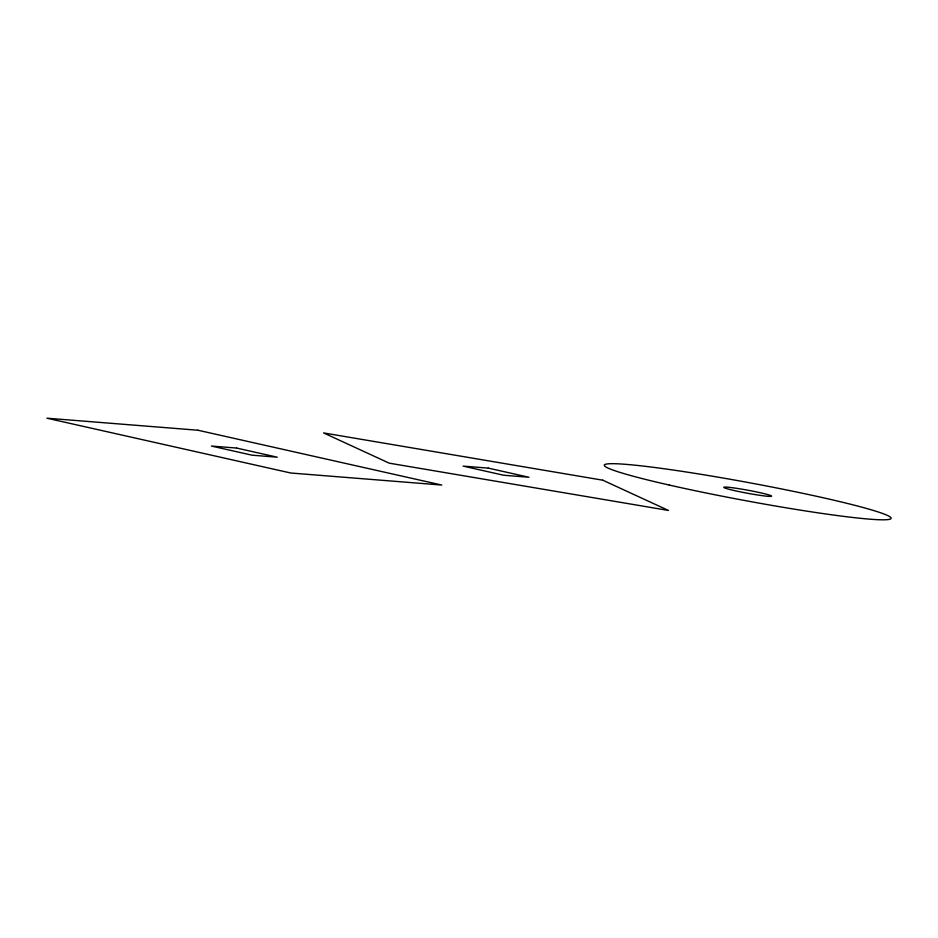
<?xml version="1.0" encoding="UTF-8"?>
<svg xmlns="http://www.w3.org/2000/svg" width="938" height="938" viewBox="0 0 938 938"><rect width="100%" height="100%" fill="white"/><g stroke="black" fill="none" stroke-linecap="round" stroke-linejoin="round"><path stroke-width="1.41" d="M197.906 430.225L46.9 418.196L290.768 473.01L441.775 485.052L197.906 430.225M236.599 448.059L211.437 446.054L252.076 455.188L277.249 457.193L236.599 448.059M488.288 468.121L463.114 466.116L503.753 475.249L528.926 477.254L488.288 468.121M602.794 480.197L323.575 432.922L389.247 463.173L668.466 510.448L602.794 480.197M669.322 485.075A145.847 9.157 10.5 0 0 890.901 518.691A145.847 9.157 10.5 0 0 682.887 471.474A145.847 9.157 10.5 0 0 669.322 485.075M734.184 490.527A24.306 1.524 10.5 0 0 771.528 496.261A24.306 1.524 10.5 0 0 737.385 488.44A24.306 1.524 10.5 0 0 734.184 490.527"/></g></svg>
